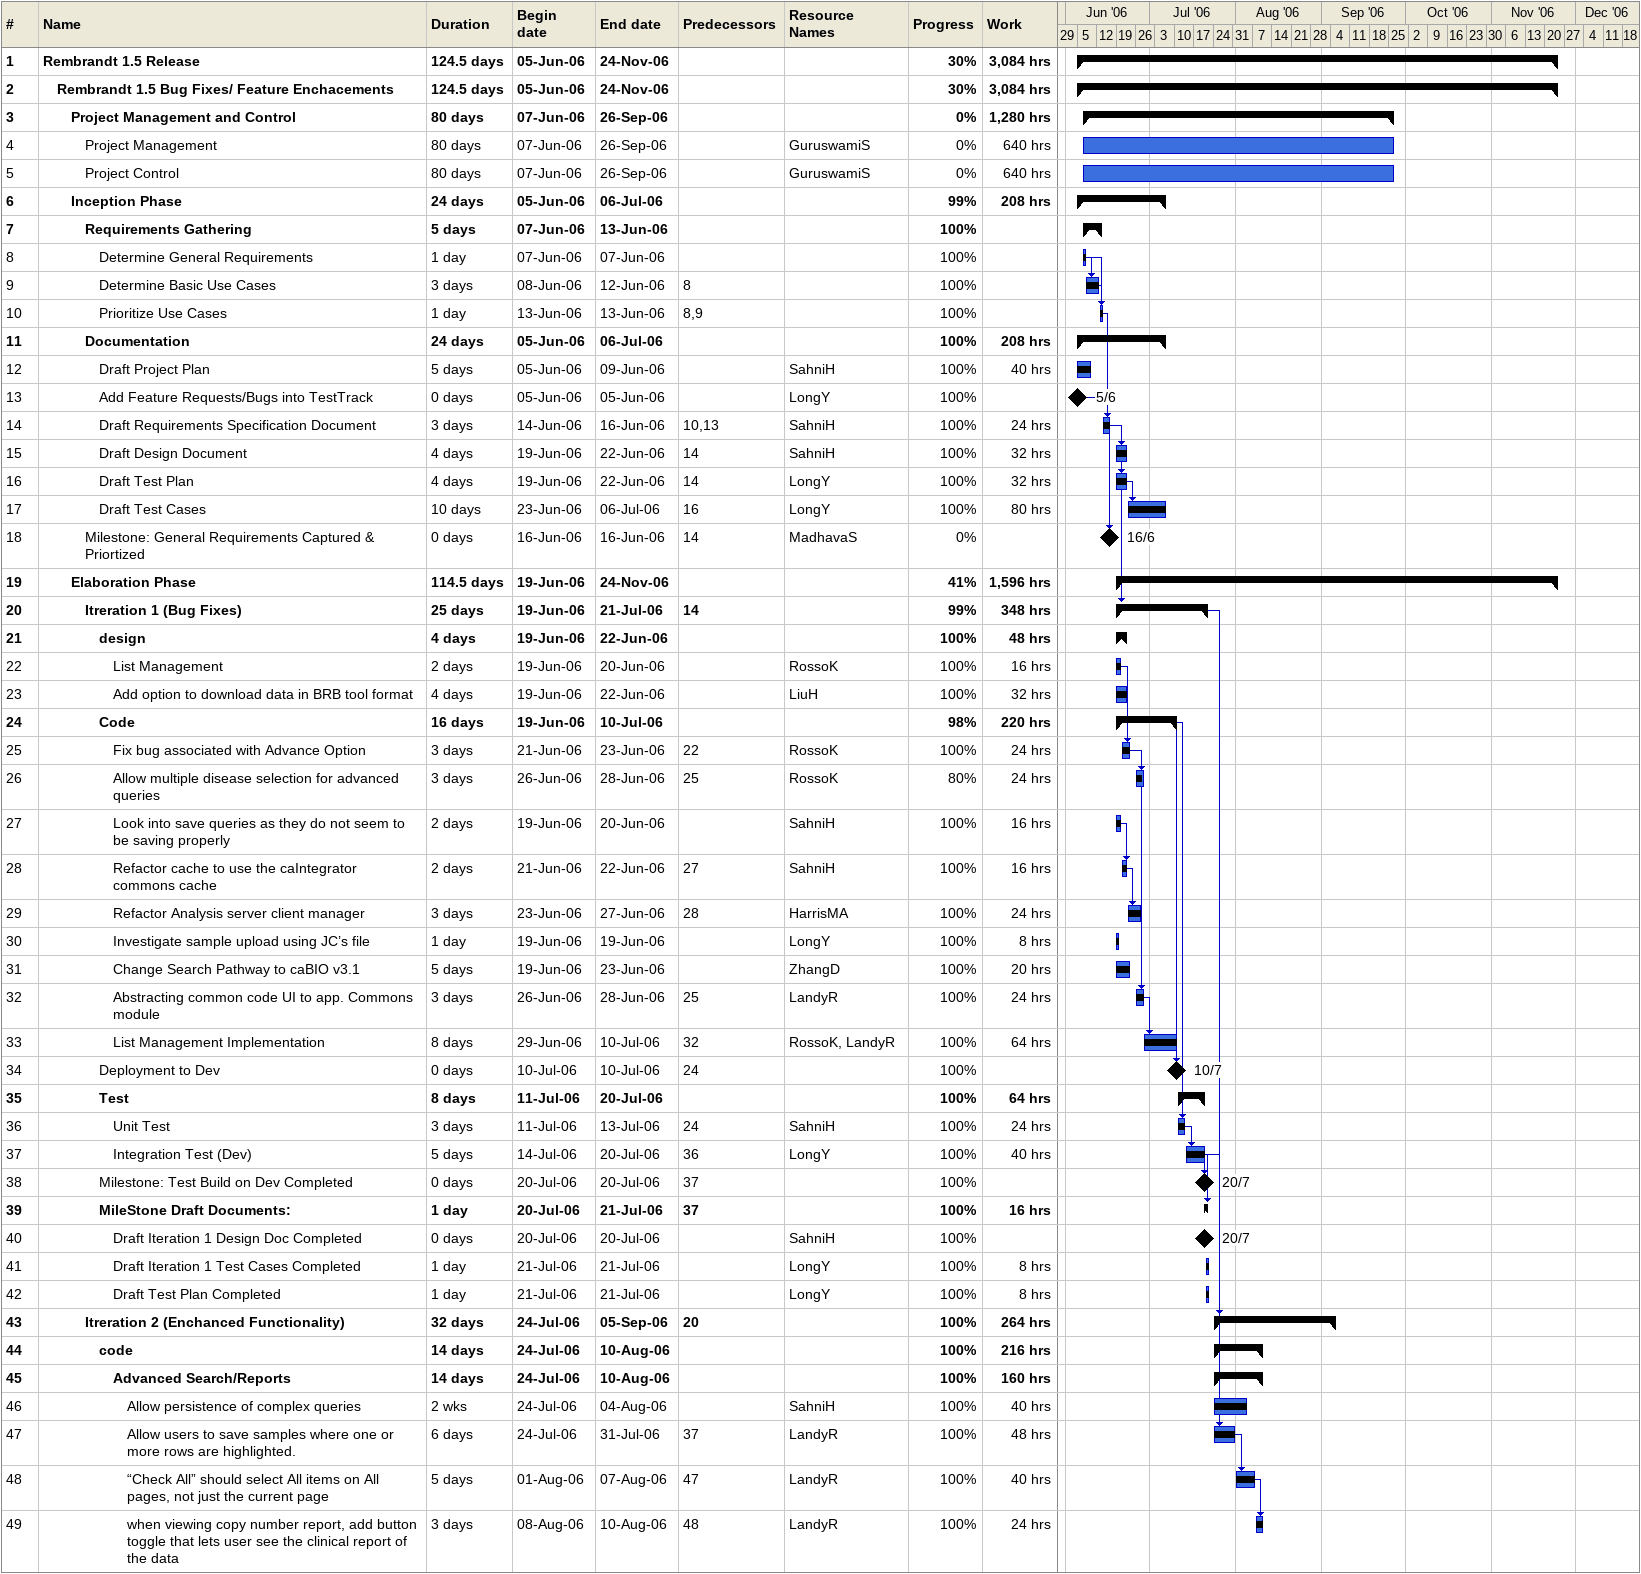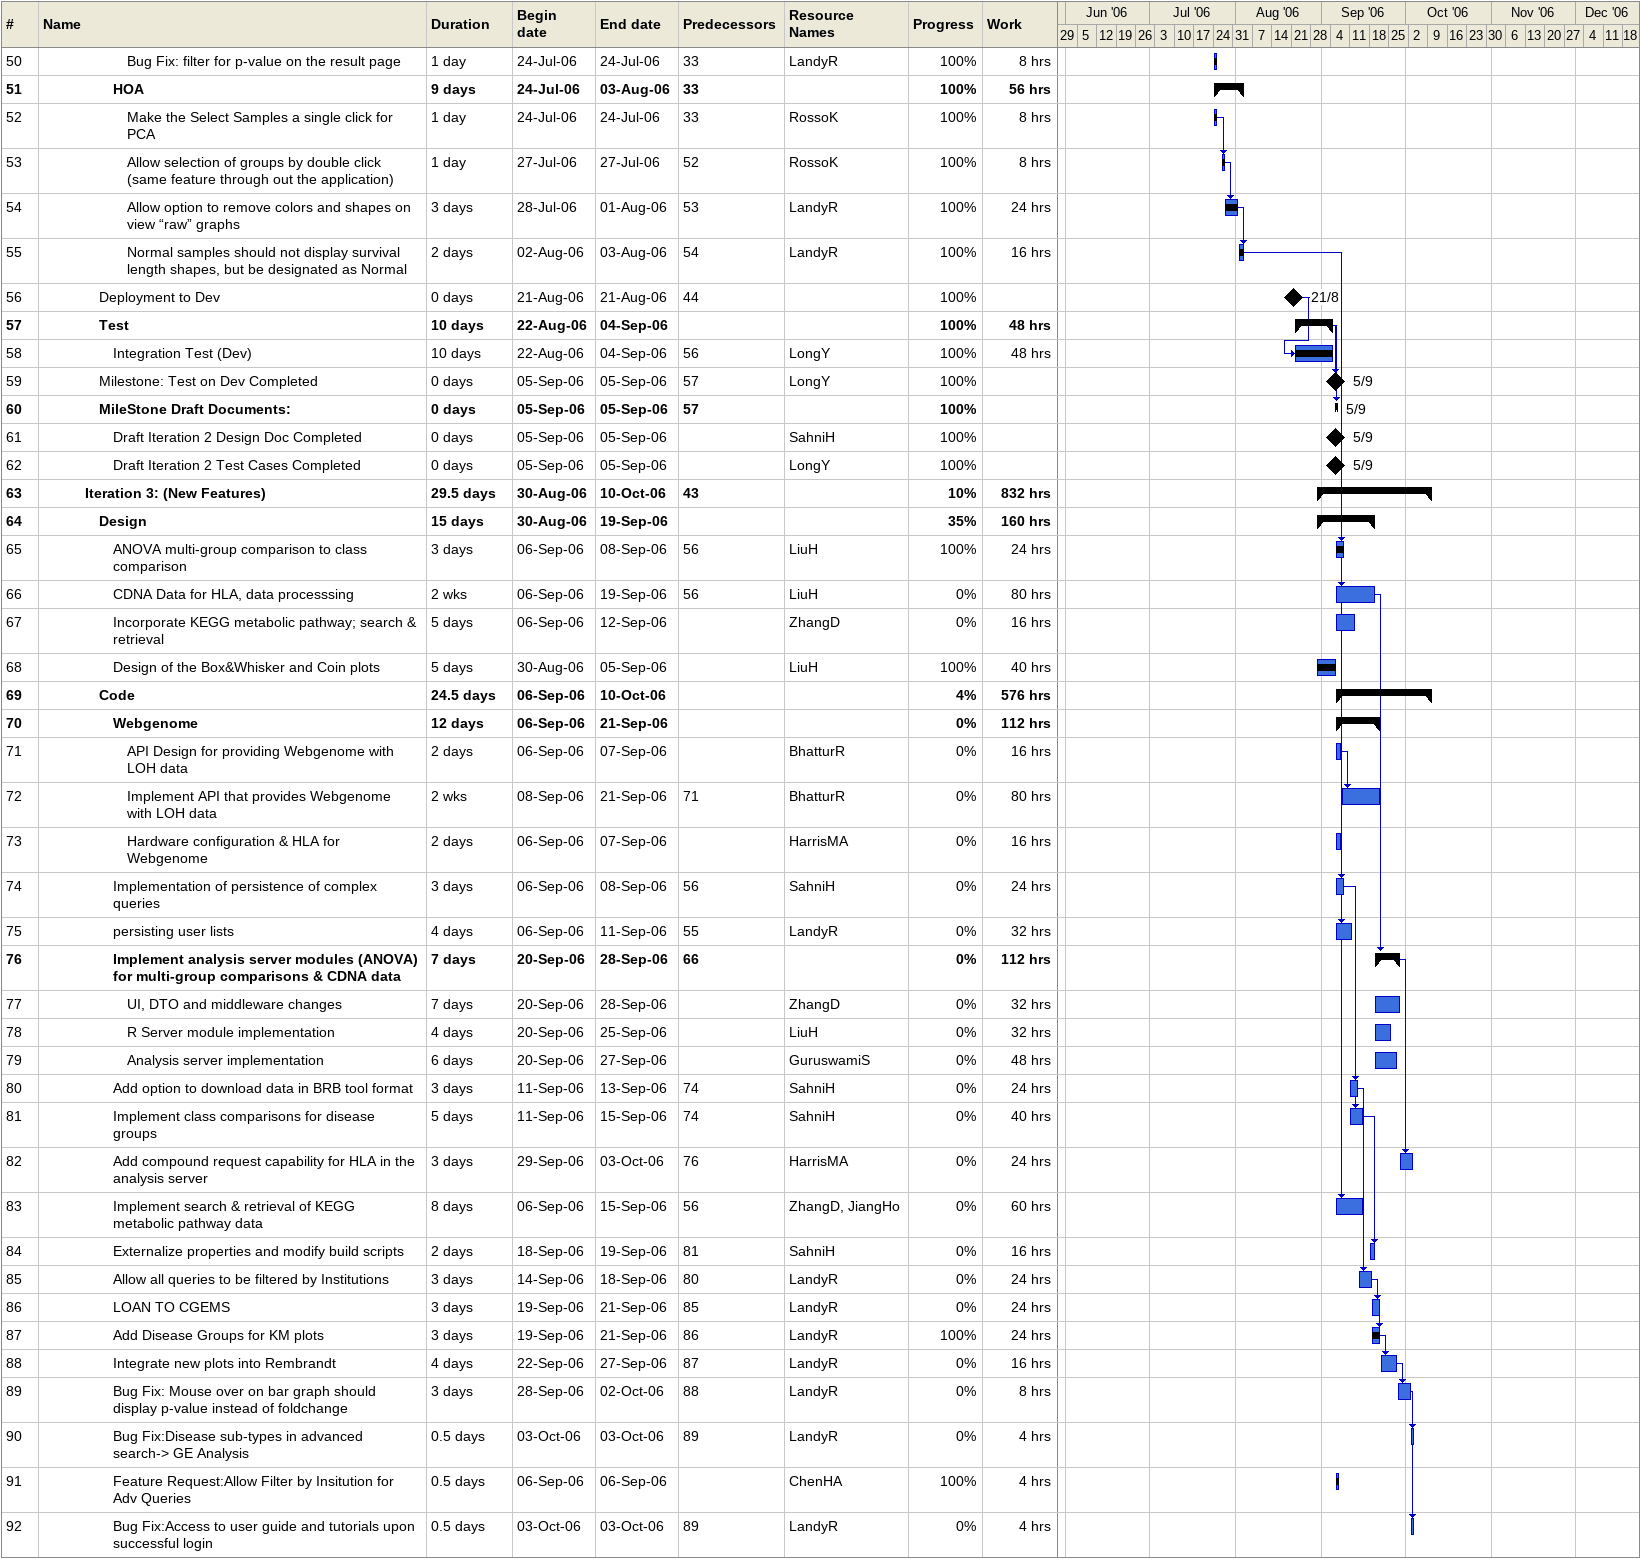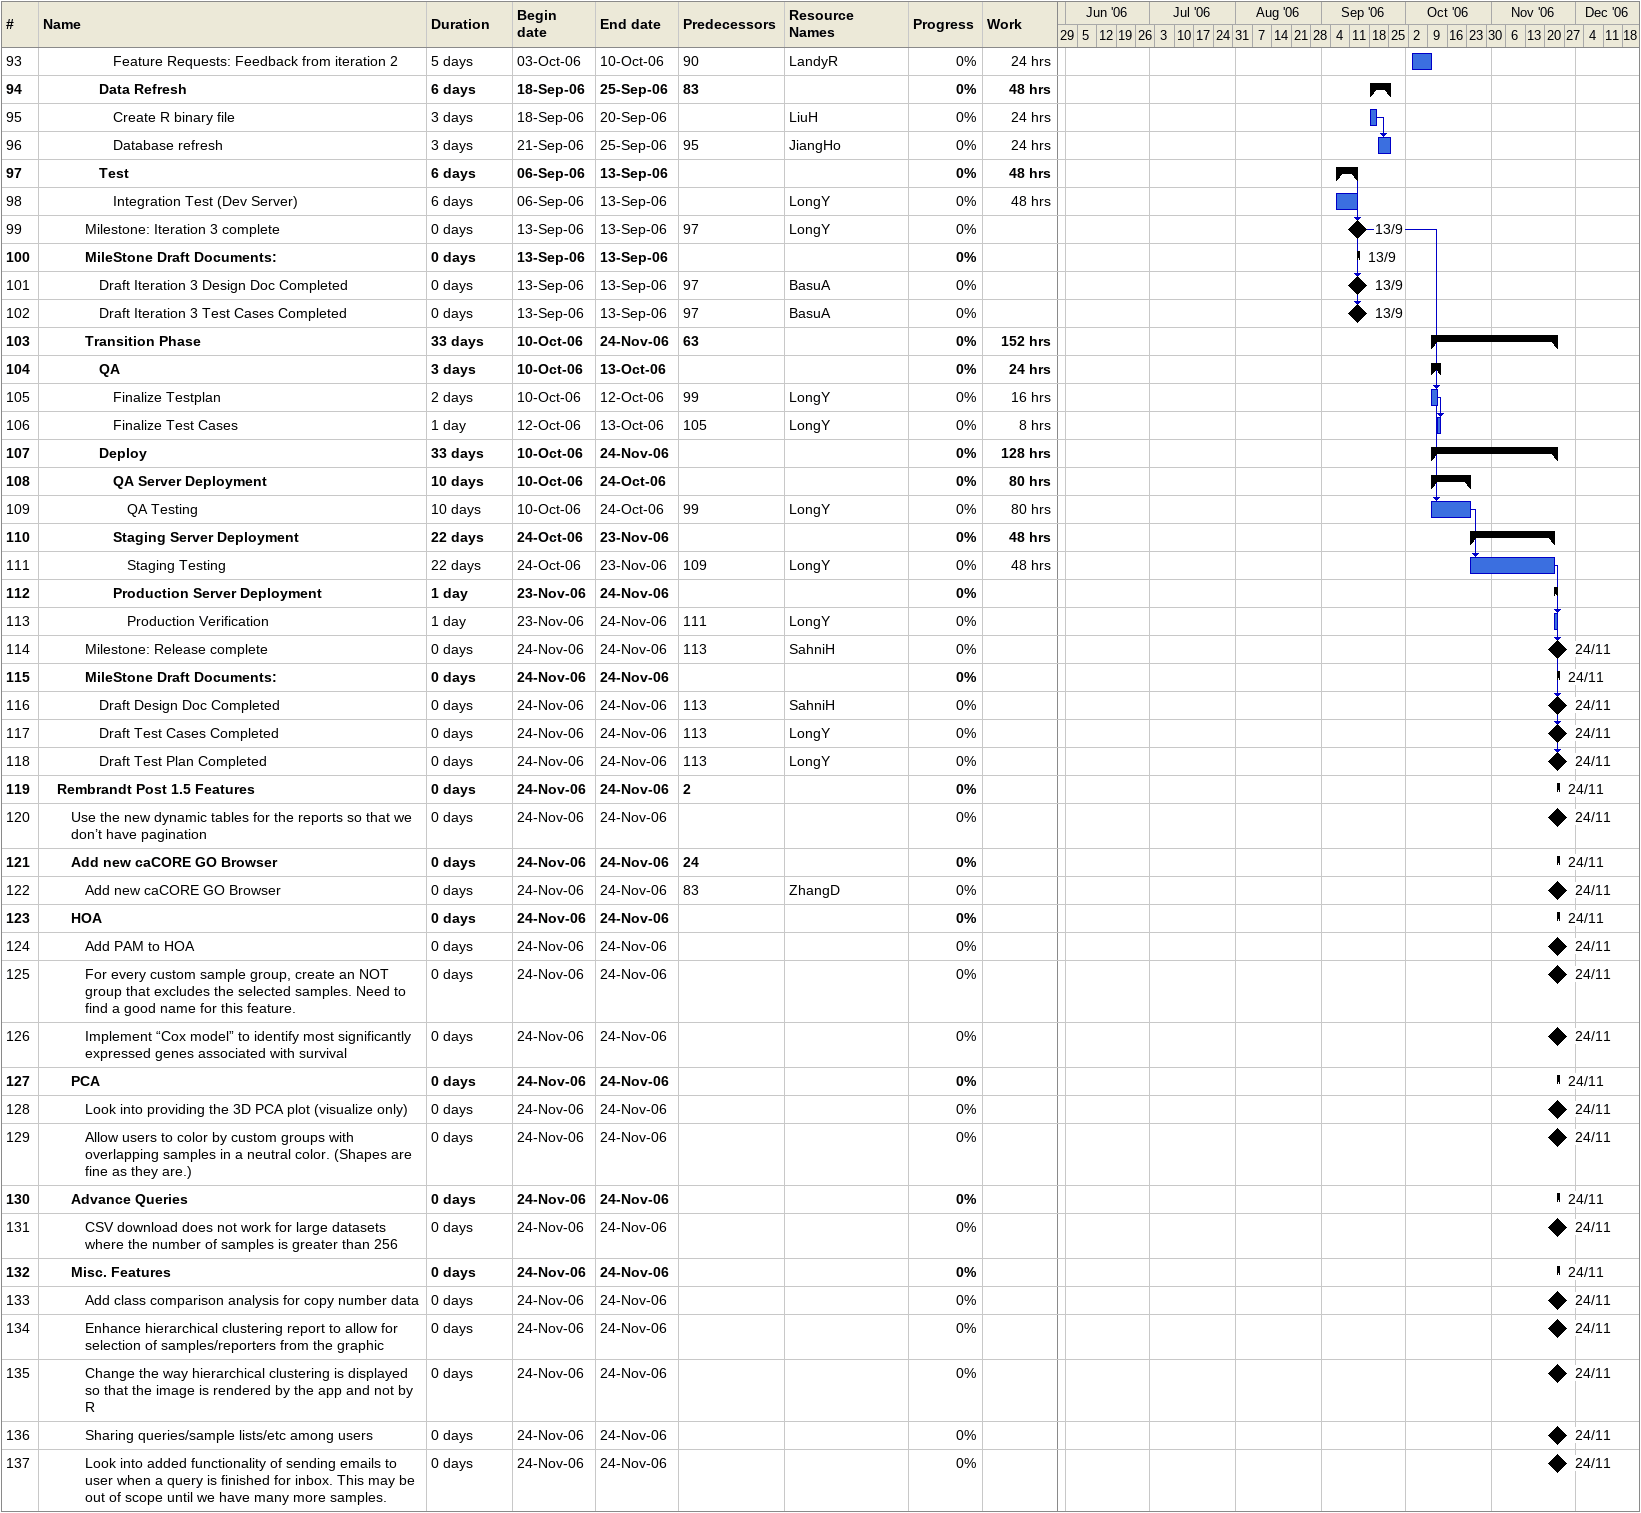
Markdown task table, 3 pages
| ID | Level | Task | Duration | Start | Finish | Predecessors | Resources | % complete | Work (h) |
|---|---|---|---|---|---|---|---|---|---|
| 1 | 1 | **Rembrandt 1.5 Release** | 124.5d | 2006-06-05 | 2006-11-24 |  |  | 30 | 3084 |
| 2 | 2 | **Rembrandt 1.5 Bug Fixes/ Feature Enchacements** | 124.5d | 2006-06-05 | 2006-11-24 |  |  | 30 | 3084 |
| 3 | 3 | **Project Management and Control** | 80d | 2006-06-07 | 2006-09-26 |  |  | 0 | 1280 |
| 4 | 4 | Project Management | 80d | 2006-06-07 | 2006-09-26 |  | GuruswamiS | 0 | 640 |
| 5 | 4 | Project Control | 80d | 2006-06-07 | 2006-09-26 |  | GuruswamiS | 0 | 640 |
| 6 | 3 | **Inception Phase** | 24d | 2006-06-05 | 2006-07-06 |  |  | 99 | 208 |
| 7 | 4 | **Requirements Gathering** | 5d | 2006-06-07 | 2006-06-13 |  |  | 100 |  |
| 8 | 5 | Determine General Requirements | 1d | 2006-06-07 | 2006-06-07 |  |  | 100 |  |
| 9 | 5 | Determine Basic Use Cases | 3d | 2006-06-08 | 2006-06-12 | 8 |  | 100 |  |
| 10 | 5 | Prioritize Use Cases | 1d | 2006-06-13 | 2006-06-13 | 8, 9 |  | 100 |  |
| 11 | 4 | **Documentation** | 24d | 2006-06-05 | 2006-07-06 |  |  | 100 | 208 |
| 12 | 5 | Draft Project Plan | 5d | 2006-06-05 | 2006-06-09 |  | SahniH | 100 | 40 |
| 13 | 5 | Add Feature Requests/Bugs into TestTrack | 0d | 2006-06-05 | 2006-06-05 |  | LongY | 100 |  |
| 14 | 5 | Draft Requirements Specification Document | 3d | 2006-06-14 | 2006-06-16 | 10, 13 | SahniH | 100 | 24 |
| 15 | 5 | Draft Design Document | 4d | 2006-06-19 | 2006-06-22 | 14 | SahniH | 100 | 32 |
| 16 | 5 | Draft Test Plan | 4d | 2006-06-19 | 2006-06-22 | 14 | LongY | 100 | 32 |
| 17 | 5 | Draft Test Cases | 10d | 2006-06-23 | 2006-07-06 | 16 | LongY | 100 | 80 |
| 18 | 4 | Milestone: General Requirements Captured & Priortized | 0d | 2006-06-16 | 2006-06-16 | 14 | MadhavaS | 0 |  |
| 19 | 3 | **Elaboration Phase** | 114.5d | 2006-06-19 | 2006-11-24 |  |  | 41 | 1596 |
| 20 | 4 | **Itreration 1 (Bug Fixes)** | 25d | 2006-06-19 | 2006-07-21 | 14 |  | 99 | 348 |
| 21 | 5 | **design** | 4d | 2006-06-19 | 2006-06-22 |  |  | 100 | 48 |
| 22 | 6 | List Management | 2d | 2006-06-19 | 2006-06-20 |  | RossoK | 100 | 16 |
| 23 | 6 | Add option to download data in BRB tool format | 4d | 2006-06-19 | 2006-06-22 |  | LiuH | 100 | 32 |
| 24 | 5 | **Code** | 16d | 2006-06-19 | 2006-07-10 |  |  | 98 | 220 |
| 25 | 6 | Fix bug associated with Advance Option | 3d | 2006-06-21 | 2006-06-23 | 22 | RossoK | 100 | 24 |
| 26 | 6 | Allow multiple disease selection for advanced queries | 3d | 2006-06-26 | 2006-06-28 | 25 | RossoK | 80 | 24 |
| 27 | 6 | Look into save queries as they do not seem to be saving properly | 2d | 2006-06-19 | 2006-06-20 |  | SahniH | 100 | 16 |
| 28 | 6 | Refactor cache to use the caIntegrator commons cache | 2d | 2006-06-21 | 2006-06-22 | 27 | SahniH | 100 | 16 |
| 29 | 6 | Refactor Analysis server client manager | 3d | 2006-06-23 | 2006-06-27 | 28 | HarrisMA | 100 | 24 |
| 30 | 6 | Investigate sample upload using JC’s file | 1d | 2006-06-19 | 2006-06-19 |  | LongY | 100 | 8 |
| 31 | 6 | Change Search Pathway to caBIO v3.1 | 5d | 2006-06-19 | 2006-06-23 |  | ZhangD | 100 | 20 |
| 32 | 6 | Abstracting common code UI to app. Commons module | 3d | 2006-06-26 | 2006-06-28 | 25 | LandyR | 100 | 24 |
| 33 | 6 | List Management Implementation | 8d | 2006-06-29 | 2006-07-10 | 32 | RossoK, LandyR | 100 | 64 |
| 34 | 5 | Deployment to Dev | 0d | 2006-07-10 | 2006-07-10 | 24 |  | 100 |  |
| 35 | 5 | **Test** | 8d | 2006-07-11 | 2006-07-20 |  |  | 100 | 64 |
| 36 | 6 | Unit Test | 3d | 2006-07-11 | 2006-07-13 | 24 | SahniH | 100 | 24 |
| 37 | 6 | Integration Test (Dev) | 5d | 2006-07-14 | 2006-07-20 | 36 | LongY | 100 | 40 |
| 38 | 5 | Milestone: Test Build on Dev Completed | 0d | 2006-07-20 | 2006-07-20 | 37 |  | 100 |  |
| 39 | 5 | **MileStone Draft Documents:** | 1d | 2006-07-20 | 2006-07-21 | 37 |  | 100 | 16 |
| 40 | 6 | Draft Iteration 1 Design Doc Completed | 0d | 2006-07-20 | 2006-07-20 |  | SahniH | 100 |  |
| 41 | 6 | Draft Iteration 1 Test Cases Completed | 1d | 2006-07-21 | 2006-07-21 |  | LongY | 100 | 8 |
| 42 | 6 | Draft Test Plan Completed | 1d | 2006-07-21 | 2006-07-21 |  | LongY | 100 | 8 |
| 43 | 4 | **Itreration 2 (Enchanced Functionality)** | 32d | 2006-07-24 | 2006-09-05 | 20 |  | 100 | 264 |
| 44 | 5 | **code** | 14d | 2006-07-24 | 2006-08-10 |  |  | 100 | 216 |
| 45 | 6 | **Advanced Search/Reports** | 14d | 2006-07-24 | 2006-08-10 |  |  | 100 | 160 |
| 46 | 7 | Allow persistence of complex queries | 2w | 2006-07-24 | 2006-08-04 |  | SahniH | 100 | 40 |
| 47 | 7 | Allow users to save samples where one or more rows are highlighted. | 6d | 2006-07-24 | 2006-07-31 | 37 | LandyR | 100 | 48 |
| 48 | 7 | “Check All” should select All items on All pages, not just the current page | 5d | 2006-08-01 | 2006-08-07 | 47 | LandyR | 100 | 40 |
| 49 | 7 | when viewing copy number report, add button toggle that lets user see the clinical report of the data | 3d | 2006-08-08 | 2006-08-10 | 48 | LandyR | 100 | 24 |
| 50 | 7 | Bug Fix: filter for p-value on the result page | 1d | 2006-07-24 | 2006-07-24 | 33 | LandyR | 100 | 8 |
| 51 | 6 | **HOA** | 9d | 2006-07-24 | 2006-08-03 | 33 |  | 100 | 56 |
| 52 | 7 | Make the Select Samples a single click for PCA | 1d | 2006-07-24 | 2006-07-24 | 33 | RossoK | 100 | 8 |
| 53 | 7 | Allow selection of groups by double click (same feature through out the application) | 1d | 2006-07-27 | 2006-07-27 | 52 | RossoK | 100 | 8 |
| 54 | 7 | Allow option to remove colors and shapes on view “raw” graphs | 3d | 2006-07-28 | 2006-08-01 | 53 | LandyR | 100 | 24 |
| 55 | 7 | Normal samples should not display survival length shapes, but be designated as Normal | 2d | 2006-08-02 | 2006-08-03 | 54 | LandyR | 100 | 16 |
| 56 | 5 | Deployment to Dev | 0d | 2006-08-21 | 2006-08-21 | 44 |  | 100 |  |
| 57 | 5 | **Test** | 10d | 2006-08-22 | 2006-09-04 |  |  | 100 | 48 |
| 58 | 6 | Integration Test (Dev) | 10d | 2006-08-22 | 2006-09-04 | 56 | LongY | 100 | 48 |
| 59 | 5 | Milestone: Test on Dev Completed | 0d | 2006-09-05 | 2006-09-05 | 57 | LongY | 100 |  |
| 60 | 5 | **MileStone Draft Documents:** | 0d | 2006-09-05 | 2006-09-05 | 57 |  | 100 |  |
| 61 | 6 | Draft Iteration 2 Design Doc Completed | 0d | 2006-09-05 | 2006-09-05 |  | SahniH | 100 |  |
| 62 | 6 | Draft Iteration 2 Test Cases Completed | 0d | 2006-09-05 | 2006-09-05 |  | LongY | 100 |  |
| 63 | 4 | **Iteration 3: (New Features)** | 29.5d | 2006-08-30 | 2006-10-10 | 43 |  | 10 | 832 |
| 64 | 5 | **Design** | 15d | 2006-08-30 | 2006-09-19 |  |  | 35 | 160 |
| 65 | 6 | ANOVA multi-group comparison to class comparison | 3d | 2006-09-06 | 2006-09-08 | 56 | LiuH | 100 | 24 |
| 66 | 6 | CDNA Data for HLA, data processsing | 2w | 2006-09-06 | 2006-09-19 | 56 | LiuH | 0 | 80 |
| 67 | 6 | Incorporate KEGG metabolic pathway; search & retrieval | 5d | 2006-09-06 | 2006-09-12 |  | ZhangD | 0 | 16 |
| 68 | 6 | Design of the Box&Whisker and Coin plots | 5d | 2006-08-30 | 2006-09-05 |  | LiuH | 100 | 40 |
| 69 | 5 | **Code** | 24.5d | 2006-09-06 | 2006-10-10 |  |  | 4 | 576 |
| 70 | 6 | **Webgenome** | 12d | 2006-09-06 | 2006-09-21 |  |  | 0 | 112 |
| 71 | 7 | API Design for providing Webgenome with LOH data | 2d | 2006-09-06 | 2006-09-07 |  | BhatturR | 0 | 16 |
| 72 | 7 | Implement API that provides Webgenome with LOH data | 2w | 2006-09-08 | 2006-09-21 | 71 | BhatturR | 0 | 80 |
| 73 | 7 | Hardware configuration & HLA for Webgenome | 2d | 2006-09-06 | 2006-09-07 |  | HarrisMA | 0 | 16 |
| 74 | 6 | Implementation of persistence of complex queries | 3d | 2006-09-06 | 2006-09-08 | 56 | SahniH | 0 | 24 |
| 75 | 6 | persisting user lists | 4d | 2006-09-06 | 2006-09-11 | 55 | LandyR | 0 | 32 |
| 76 | 6 | **Implement analysis server modules (ANOVA) for multi-group comparisons & CDNA data** | 7d | 2006-09-20 | 2006-09-28 | 66 |  | 0 | 112 |
| 77 | 7 | UI, DTO and middleware changes | 7d | 2006-09-20 | 2006-09-28 |  | ZhangD | 0 | 32 |
| 78 | 7 | R Server module implementation | 4d | 2006-09-20 | 2006-09-25 |  | LiuH | 0 | 32 |
| 79 | 7 | Analysis server implementation | 6d | 2006-09-20 | 2006-09-27 |  | GuruswamiS | 0 | 48 |
| 80 | 6 | Add option to download data in BRB tool format | 3d | 2006-09-11 | 2006-09-13 | 74 | SahniH | 0 | 24 |
| 81 | 6 | Implement class comparisons for disease groups | 5d | 2006-09-11 | 2006-09-15 | 74 | SahniH | 0 | 40 |
| 82 | 6 | Add compound request capability for HLA in the analysis server | 3d | 2006-09-29 | 2006-10-03 | 76 | HarrisMA | 0 | 24 |
| 83 | 6 | Implement search & retrieval of KEGG metabolic pathway data | 8d | 2006-09-06 | 2006-09-15 | 56 | ZhangD, JiangHo | 0 | 60 |
| 84 | 6 | Externalize properties and modify build scripts | 2d | 2006-09-18 | 2006-09-19 | 81 | SahniH | 0 | 16 |
| 85 | 6 | Allow all queries to be filtered by Institutions | 3d | 2006-09-14 | 2006-09-18 | 80 | LandyR | 0 | 24 |
| 86 | 6 | LOAN TO CGEMS | 3d | 2006-09-19 | 2006-09-21 | 85 | LandyR | 0 | 24 |
| 87 | 6 | Add Disease Groups for KM plots | 3d | 2006-09-19 | 2006-09-21 | 86 | LandyR | 100 | 24 |
| 88 | 6 | Integrate new plots into Rembrandt | 4d | 2006-09-22 | 2006-09-27 | 87 | LandyR | 0 | 16 |
| 89 | 6 | Bug Fix: Mouse over on bar graph should display p-value instead of foldchange | 3d | 2006-09-28 | 2006-10-02 | 88 | LandyR | 0 | 8 |
| 90 | 6 | Bug Fix:Disease sub-types in advanced search-> GE Analysis | 0.5d | 2006-10-03 | 2006-10-03 | 89 | LandyR | 0 | 4 |
| 91 | 6 | Feature Request:Allow Filter by Insitution for Adv Queries | 0.5d | 2006-09-06 | 2006-09-06 |  | ChenHA | 100 | 4 |
| 92 | 6 | Bug Fix:Access to user guide and tutorials upon successful login | 0.5d | 2006-10-03 | 2006-10-03 | 89 | LandyR | 0 | 4 |
| 93 | 6 | Feature Requests: Feedback from iteration 2 | 5d | 2006-10-03 | 2006-10-10 | 90 | LandyR | 0 | 24 |
| 94 | 5 | **Data Refresh** | 6d | 2006-09-18 | 2006-09-25 | 83 |  | 0 | 48 |
| 95 | 6 | Create R binary file | 3d | 2006-09-18 | 2006-09-20 |  | LiuH | 0 | 24 |
| 96 | 6 | Database refresh | 3d | 2006-09-21 | 2006-09-25 | 95 | JiangHo | 0 | 24 |
| 97 | 5 | **Test** | 6d | 2006-09-06 | 2006-09-13 |  |  | 0 | 48 |
| 98 | 6 | Integration Test (Dev Server) | 6d | 2006-09-06 | 2006-09-13 |  | LongY | 0 | 48 |
| 99 | 4 | Milestone: Iteration 3 complete | 0d | 2006-09-13 | 2006-09-13 | 97 | LongY | 0 |  |
| 100 | 4 | **MileStone Draft Documents:** | 0d | 2006-09-13 | 2006-09-13 |  |  | 0 |  |
| 101 | 5 | Draft Iteration 3 Design Doc Completed | 0d | 2006-09-13 | 2006-09-13 | 97 | BasuA | 0 |  |
| 102 | 5 | Draft Iteration 3 Test Cases Completed | 0d | 2006-09-13 | 2006-09-13 | 97 | BasuA | 0 |  |
| 103 | 4 | **Transition Phase** | 33d | 2006-10-10 | 2006-11-24 | 63 |  | 0 | 152 |
| 104 | 5 | **QA** | 3d | 2006-10-10 | 2006-10-13 |  |  | 0 | 24 |
| 105 | 6 | Finalize Testplan | 2d | 2006-10-10 | 2006-10-12 | 99 | LongY | 0 | 16 |
| 106 | 6 | Finalize Test Cases | 1d | 2006-10-12 | 2006-10-13 | 105 | LongY | 0 | 8 |
| 107 | 5 | **Deploy** | 33d | 2006-10-10 | 2006-11-24 |  |  | 0 | 128 |
| 108 | 6 | **QA Server Deployment** | 10d | 2006-10-10 | 2006-10-24 |  |  | 0 | 80 |
| 109 | 7 | QA Testing | 10d | 2006-10-10 | 2006-10-24 | 99 | LongY | 0 | 80 |
| 110 | 6 | **Staging Server Deployment** | 22d | 2006-10-24 | 2006-11-23 |  |  | 0 | 48 |
| 111 | 7 | Staging Testing | 22d | 2006-10-24 | 2006-11-23 | 109 | LongY | 0 | 48 |
| 112 | 6 | **Production Server Deployment** | 1d | 2006-11-23 | 2006-11-24 |  |  | 0 |  |
| 113 | 7 | Production Verification | 1d | 2006-11-23 | 2006-11-24 | 111 | LongY | 0 |  |
| 114 | 4 | Milestone: Release complete | 0d | 2006-11-24 | 2006-11-24 | 113 | SahniH | 0 |  |
| 115 | 4 | **MileStone Draft Documents:** | 0d | 2006-11-24 | 2006-11-24 |  |  | 0 |  |
| 116 | 5 | Draft Design Doc Completed | 0d | 2006-11-24 | 2006-11-24 | 113 | SahniH | 0 |  |
| 117 | 5 | Draft Test Cases Completed | 0d | 2006-11-24 | 2006-11-24 | 113 | LongY | 0 |  |
| 118 | 5 | Draft Test Plan Completed | 0d | 2006-11-24 | 2006-11-24 | 113 | LongY | 0 |  |
| 119 | 2 | **Rembrandt Post 1.5 Features** | 0d | 2006-11-24 | 2006-11-24 | 2 |  | 0 |  |
| 120 | 3 | Use the new dynamic tables for the reports so that we don’t have pagination | 0d | 2006-11-24 | 2006-11-24 |  |  | 0 |  |
| 121 | 3 | **Add new caCORE GO Browser** | 0d | 2006-11-24 | 2006-11-24 | 24 |  | 0 |  |
| 122 | 4 | Add new caCORE GO Browser | 0d | 2006-11-24 | 2006-11-24 | 83 | ZhangD | 0 |  |
| 123 | 3 | **HOA** | 0d | 2006-11-24 | 2006-11-24 |  |  | 0 |  |
| 124 | 4 | Add PAM to HOA | 0d | 2006-11-24 | 2006-11-24 |  |  | 0 |  |
| 125 | 4 | For every custom sample group, create an NOT group that excludes the selected samples. Need to find a good name for this feature. | 0d | 2006-11-24 | 2006-11-24 |  |  | 0 |  |
| 126 | 4 | Implement “Cox model” to identify most significantly expressed genes associated with survival | 0d | 2006-11-24 | 2006-11-24 |  |  | 0 |  |
| 127 | 3 | **PCA** | 0d | 2006-11-24 | 2006-11-24 |  |  | 0 |  |
| 128 | 4 | Look into providing the 3D PCA plot (visualize only) | 0d | 2006-11-24 | 2006-11-24 |  |  | 0 |  |
| 129 | 4 | Allow users to color by custom groups with overlapping samples in a neutral color. (Shapes are fine as they are.) | 0d | 2006-11-24 | 2006-11-24 |  |  | 0 |  |
| 130 | 3 | **Advance Queries** | 0d | 2006-11-24 | 2006-11-24 |  |  | 0 |  |
| 131 | 4 | CSV download does not work for large datasets where the number of samples is greater than 256 | 0d | 2006-11-24 | 2006-11-24 |  |  | 0 |  |
| 132 | 3 | **Misc. Features** | 0d | 2006-11-24 | 2006-11-24 |  |  | 0 |  |
| 133 | 4 | Add class comparison analysis for copy number data | 0d | 2006-11-24 | 2006-11-24 |  |  | 0 |  |
| 134 | 4 | Enhance hierarchical clustering report to allow for selection of samples/reporters from the graphic | 0d | 2006-11-24 | 2006-11-24 |  |  | 0 |  |
| 135 | 4 | Change the way hierarchical clustering is displayed so that the image is rendered by the app and not by R | 0d | 2006-11-24 | 2006-11-24 |  |  | 0 |  |
| 136 | 4 | Sharing queries/sample lists/etc among users | 0d | 2006-11-24 | 2006-11-24 |  |  | 0 |  |
| 137 | 4 | Look into added functionality of sending emails to user when a query is finished for inbox. This may be out of scope until we have many more samples. | 0d | 2006-11-24 | 2006-11-24 |  |  | 0 |  |
